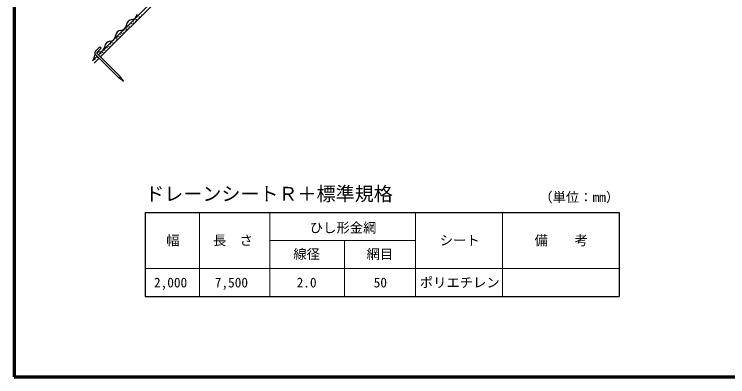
# Model space of a CAD drawing. Units: millimetres, scale not verified. Extents: x 200 to 8200, y 200 to 5824.
# Drawn here: x 200 to 3947, y 200 to 2103 of the extents above; entities that cross this region are included whole.
import ezdxf
from ezdxf.enums import TextEntityAlignment as Align

# ---------------------------------------------------------------- set-up
doc = ezdxf.new("R2010")
doc.units = ezdxf.units.MM
doc.header["$LTSCALE"] = 20
doc.layers.add('C-MTR', color=5, linetype='Continuous')
doc.layers.add('C-MTR-TXT', color=5, linetype='Continuous')
for name, color, linetype, lineweight in [('C-MTR-FRAM', 5, 'Continuous', 25), ('C-MTR-LINE', 5, 'Continuous', 13), ('C-STR', 7, 'Continuous', 25), ('C-TTL', 1, 'Continuous', 13)]:
    doc.layers.add(name, color=color, linetype=linetype, lineweight=lineweight)
doc.styles.add('ＭＳ ゴシック', font='')
doc.styles.get('ＭＳ ゴシック').set_extended_font_data('MS Gothic')

msp = doc.modelspace()

# ---------------------------------------------------------------- linework, layer by layer
at = {"layer": 'C-MTR-FRAM'}
for p, q in [((887.75, 1061.57), (2307.61, 1061.57)), ((887.75, 1061.57), (887.75, 620.57)), ((2307.61, 1061.57), (3377.32, 1061.57)), ((3377.32, 1061.57), (3377.32, 620.57)), ((887.75, 620.57), (2307.61, 620.57)), ((2307.61, 620.57), (3377.32, 620.57))]:
    msp.add_line(p, q, dxfattribs=at)
at = {"layer": 'C-MTR-LINE'}
for p, q in [((1173.62, 1061.57), (1173.62, 620.57)), ((1542.02, 1061.57), (1542.02, 620.57)), ((2307.61, 1061.57), (2307.61, 620.57)), ((2763.78, 1061.57), (2763.78, 620.57)), ((1542.02, 914.57), (2307.61, 914.57)), ((1934.02, 914.57), (1934.02, 620.57)), ((887.75, 767.57), (2307.61, 767.57)), ((2307.61, 767.57), (3377.32, 767.57))]:
    msp.add_line(p, q, dxfattribs=at)
at = {"layer": 'C-STR'}
for p, q in [((642.24, 1889.33), (989.43, 2236.52)), ((652.85, 1878.72), (1000.04, 2225.91)), ((626.53, 1908.59), (649.82, 1931.9)), ((656.62, 1925.1), (635.37, 1903.84)), ((656.62, 1925.1), (649.82, 1931.9)), ((610.76, 1857.85), (635.88, 1882.96)), ((624.67, 1894.16), (748.95, 1769.95)), ((635.07, 1896.49), (755.32, 1776.32)), ((620.08, 1845.95), (646.49, 1872.36)), ((768.76, 1754.4), (748.95, 1769.95)), ((770.88, 1756.52), (755.32, 1776.32)), ((768.76, 1754.4), (773.35, 1751.93)), ((773.35, 1751.93), (770.88, 1756.52))]:
    msp.add_line(p, q, dxfattribs=at)
for centre in [(858.88, 2099.73), (868.77, 2098.54), (827.3, 2068.15), (838.55, 2067.62), (839.87, 2081.82), (841.18, 2074.52), (849.44, 2087.1), (849.44, 2079.22), (856.81, 2088.2), (781.11, 2025.64), (788.96, 2030.91), (790.27, 2023.61), (798.53, 2036.19), (798.53, 2028.31), (805.9, 2037.29), (807.97, 2048.82), (812.7, 2057.22), (817.52, 2053.76), (817.86, 2047.63), (825.23, 2056.61), (754.99, 1986.38), (757.06, 1997.91), (761.78, 2006.31), (766.61, 2002.85), (766.95, 1996.72), (774.31, 2005.7), (776.39, 2017.23), (787.64, 2016.7), (710.87, 1955.4), (715.7, 1951.93), (723.4, 1954.79), (736.73, 1965.79), (738.05, 1980), (739.36, 1972.69), (747.61, 1985.28), (747.62, 1977.4), (674.56, 1915.41), (679.29, 1923.81), (685.81, 1914.88), (687.14, 1929.09), (688.44, 1921.78), (696.7, 1934.37), (696.71, 1926.48), (704.08, 1935.46), (706.15, 1947), (716.04, 1945.81), (636.22, 1878.18), (653.17, 1884.55), (655.24, 1896.09), (659.96, 1904.49), (664.78, 1901.02), (665.12, 1894.9), (672.49, 1903.88), (621.58, 1852.97), (623.65, 1864.5), (634.9, 1863.97), (637.53, 1870.87)]:
    msp.add_circle(centre, 0.3, dxfattribs=at)
at = {"layer": 'C-STR', "color": 1}
for centre, start, end in [((814.78, 2104.84), 273.88791, 356.11209), ((818.9, 2044.15), 93.88791, 176.11209), ((758.21, 2048.27), 273.88791, 356.11209), ((701.64, 1991.71), 273.88791, 356.11209), ((762.33, 1987.58), 93.88791, 176.11209), ((705.77, 1931.01), 93.88791, 176.11209), ((645.07, 1935.14), 273.88791, 356.11209), ((588.5, 1878.57), 317.04491, 356.11209), ((649.2, 1874.44), 141.41928, 176.11209), ((649.2, 1874.44), 93.88791, 120.7719)]:
    msp.add_arc(centre, 30.42, start, end, dxfattribs=at)
at = {"layer": 'C-STR'}
for centre, radius, start, end in [((635.21, 1900.14), 12.12, 135.76262, 209.53793), ((638.61, 1900.03), 5, 130.3409, 225.01704)]:
    msp.add_arc(centre, radius, start, end, dxfattribs=at)
at = {"layer": 'C-TTL', "color": 2, "lineweight": 70}
msp.add_lwpolyline([(200, 200), (8200, 200), (8200, 5740), (200, 5740)], close=True, dxfattribs=at)

# ---------------------------------------------------------------- texts
at = {"layer": 'C-MTR', "style": 'ＭＳ ゴシック'}
msp.add_text('ドレーンシートＲ＋標準規格', height=73.31, dxfattribs=at).set_placement((887.75, 1101.57), align=Align.BOTTOM_LEFT)
at = {"layer": 'C-MTR-TXT', "style": 'ＭＳ ゴシック'}
msp.add_text('（単位：mm）', height=51.32, dxfattribs=at).set_placement((2957.32, 1101.57), align=Align.BOTTOM_LEFT)
for s, p in [('ひし形金網', (1751.77, 982.36)), ('幅', (997.9, 915.97)), ('長\u3000さ', (1243.49, 915.97)), ('2,000', (933.71, 694.49)), ('7,500', (1252.99, 694.49))]:
    msp.add_text(s, height=51.32, dxfattribs=at).set_placement(p, align=Align.MIDDLE_LEFT)
for s, p in [('シート', (2539.42, 915.97)), ('備\u3000\u3000考', (3072.49, 915.97)), ('2.0', (1735.49, 694.49)), ('50', (2122.47, 694.49)), ('ポリエチレン', (2539.42, 694.49))]:
    msp.add_text(s, height=51.32, dxfattribs=at).set_placement(p, align=Align.MIDDLE_CENTER)
for s, p in [('線径', (1735.49, 802.69)), ('網目', (2120.52, 802.69))]:
    msp.add_text(s, height=51.32, dxfattribs=at).set_placement(p, align=Align.BOTTOM_CENTER)

doc.saveas('drawing.dxf')
